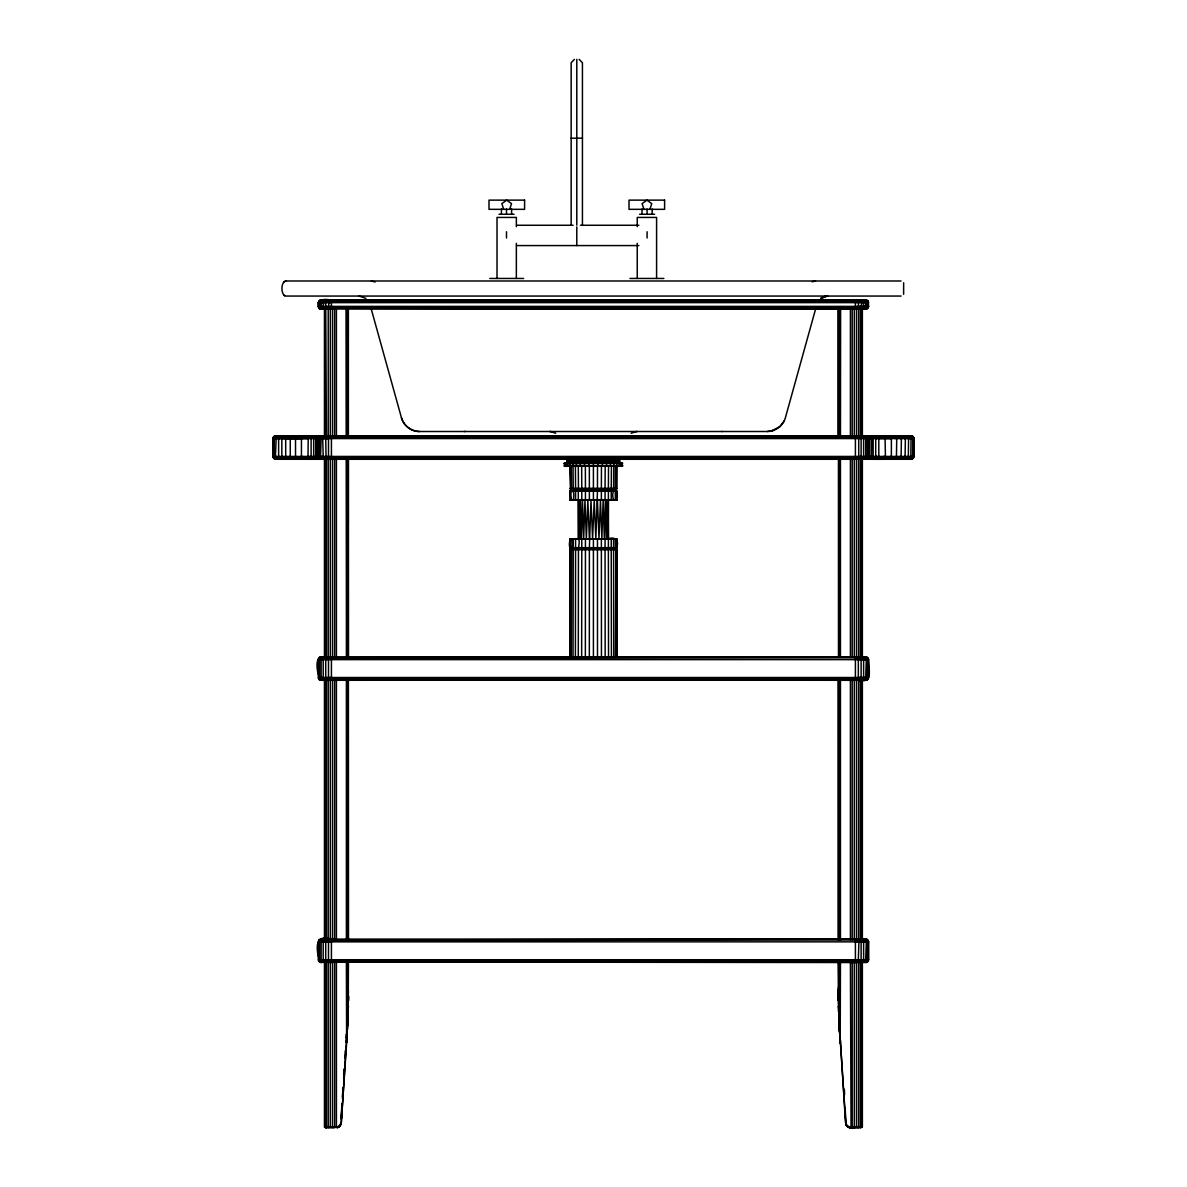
<?xml version="1.0" encoding="UTF-8"?>
<svg xmlns="http://www.w3.org/2000/svg" width="1187" height="1187" viewBox="0 0 1187 1187"><rect width="100%" height="100%" fill="white"/><g stroke="black" fill="none" stroke-linecap="round" stroke-linejoin="round"><path stroke-width="1.5" d="M347.301 962.82L346.723 1041.459L341.277 1122.961L339.942 1126.226L337.093 1127.65L340.031 1125.973L341.277 1122.902L347.628 1023.387L348.385 990.715M347.316 938.709L347.465 679.083M347.479 656.826L347.583 458.108M347.613 436.133L347.687 308.145M346.381 962.598L346.634 1042.394L347.628 1023.387L347.628 962.242M347.628 940L347.657 678.741M347.657 656.5L347.672 458.048L347.925 656.159M348.295 523.2L348.31 458.316M348.325 939.436L348.251 680.225M348.34 656.188L348.325 458.093L348.414 656.812M348.37 308.16L348.385 436.133M569.894 656.93L570.309 549.344L616.869 549.344L616.928 656.93L616.928 549.566L569.894 549.566L569.894 656.93L569.894 581.838M570.353 553.231L570.25 549.566L570.235 656.945L570.353 649.541M838.408 962.034L838.912 1017.348L845.515 1122.516L846.895 1126.226L849.729 1127.65L846.895 1126.226L845.752 1122.442L839.565 1029.589L839.521 962.82M838.408 940.015L838.437 678.756M838.452 458.197L838.482 656.456M838.437 436.133L838.452 308.175M840.441 962.598L840.203 1042.394L838.912 1017.348L838.705 961.589L838.675 1011.561L838.512 1006.072L838.512 961.648M838.942 939.585L838.897 680.225M839.031 656.277L839.046 458.093M839.105 435.926L839.135 308.16M840.01 1035.123C840.871 1075.318 838.245 956.603 839.639 962.82M839.669 938.709L839.981 679.083M840.01 656.826L840.248 458.39M840.277 436.133L840.426 308.175L840.441 436.089M615.341 548.157L616.928 547.697L616.691 538.824L578.247 538.75L578.292 491.255L616.869 491.017L616.439 500.187L570.131 500.128L569.953 491.017L578.455 490.839M608.471 500.187L608.382 548.097L570.487 548.097L570.309 538.987L578.247 538.75M616.646 638.799L616.825 584.33L616.572 586.111M616.928 549.566L616.587 656.93M887.505 458.924L890.131 458.865L891.378 456.446L891.378 437.884L890.057 436.089L887.431 436.148M347.183 1017.6L348.459 996.19L347.227 1028.12M838.645 1004.425L838.645 985.833M838.675 1001.027L838.512 988.088M838.63 990.759L838.408 1000.938L838.645 987.495M347.183 962.82L347.272 1029.589L346.381 1042.409L348.325 1006.072L347.717 1017.437L348.325 1006.072L348.147 1011.561L348.221 1010.538L348.414 962.034M907.239 436.089L908.619 437.884L908.307 457.841L904.553 458.924M838.378 998.133L838.526 990.744L838.408 991.902M839.921 1036.414L840.203 1042.394L839.209 1023.387L840.203 1042.364L839.209 1023.387L839.194 962.242M278.233 458.924L275.755 459.265L911.245 459.265L909.672 458.924L910.8 457.841L911.097 437.884L908.322 435.748M866.376 309.139L868.572 306.394L318.25 306.394L319.318 308.605L865.353 309.199L867.519 308.605L868.572 306.394L868.291 301.409L865.353 299.836L331.425 300.43C325.06 298.145 313.769 299.51 319.318 308.605L855.99 309.199L855.412 306.394M321.707 656.886C313.472 658.444 318.339 674.231 319.318 679.721L855.99 680.314L855.412 677.51M845.129 1107.753L846.019 1124.772C848.913 1130.321 858.854 1127.65 862.37 1126.715L862.37 961.885M321.677 939.051L322.909 939.54L319.318 939.644L318.576 941.855L318.531 960.951L321.677 962.538L322.834 961.93L320.445 962.479L318.25 959.734L868.572 959.734L866.673 962.375L864.091 962.049L867.519 961.93L868.572 959.734L868.572 941.855L867.519 939.644L865.353 939.051L331.425 939.11C313.457 933.486 316.692 949.748 319.318 961.93L855.99 962.538L855.412 959.734M347.034 1032.987L346.634 1042.364L347.628 1023.387M348.459 996.19L348.414 1000.938L348.444 998.104M865.931 458.924L869.685 457.841L869.952 437.884L868.572 436.089L865.827 436.148M348.058 1010.508L347.717 1017.437L347.895 961.796M589.375 548.097L590.978 500.187L592.595 538.75L594.227 500.187L595.844 538.75L597.462 490.839M341.233 1118.837L341.856 1104.058M901.348 458.924L905.073 457.841L905.384 437.884L904.019 436.089M866.376 299.881L868.572 302.626L318.25 302.626L320.371 299.999L323.784 301.32L321.707 299.881M866.376 680.27L868.572 677.51L318.25 677.51L319.318 679.721L321.677 680.314L855.412 679.721C872.282 683.816 869.552 675.744 868.572 659.631L318.25 659.631L319.318 657.435L321.677 656.841M855.99 299.836L855.857 301.32L855.412 300.43C853.112 300.356 845.04 298.901 840.441 300.756L838.497 300.281L867.786 300.756L868.409 307.077L865.353 309.199L863.201 307.7L864.091 308.724M342.064 1104.147L341.277 1118.851L342.138 1104.118M342.464 1096.788L342.969 1087.604M343.666 1074.725L343.963 1069.205M347.153 1010.374L347.554 1003.015M342.464 1098.598L343.102 1087.559M343.651 1078.345L344.185 1069.146M344.823 1058.092L345.254 1050.732M346.01 1037.839L346.218 1034.159M317.656 458.865L317.968 438.567L319.08 436.579L321.484 435.748L322.137 436.148L319.362 436.089L322.819 436.148L319.986 435.955L315.668 438.567L315.668 456.446L317.656 458.865L320.401 458.924M321.766 458.924L319.006 458.865L318.25 456.446L318.294 437.884L319.689 436.089L322.627 436.148L319.986 435.955L322.478 436.148L321.084 435.748M325.475 436.148L323.606 436.089L322.686 437.884L323.205 456.446L331.425 459.043L329.793 459.265L328.487 456.446L328.487 438.567L329.749 435.748L855.412 435.955L858.453 436.089L858.72 437.068L858.75 457.841L858.127 459.265L307.878 459.265L301.439 456.446L299.317 457.841L295.518 456.446L293.575 457.841L290.266 456.446L288.5 457.841L285.696 456.446L285.696 438.567L277.313 437.884L276.156 438.567L275.384 457.841L276.378 458.865L278.633 456.446L278.633 438.567M911.512 458.865L912.61 456.446L912.818 437.884L911.438 436.089M324.496 300.281L348.37 300.756L319.303 300.756L318.531 307.626L320.445 309.139M608.234 459.74L592.358 459.74L591.304 459.918L591.304 462.366L614.065 462.559L615.964 462.366L616.572 461.149L615.964 459.918L614.065 459.74L569.908 459.74L568.499 461.149L569.908 462.559L608.234 463.019M595.533 462.366L595.533 459.918M570.353 586.615L570.25 549.566L570.25 656.886M570.368 579.33L570.368 584.716M616.691 584.746L615.89 549.106L615.519 656.886M861.97 301.32L863.765 299.836L865.813 300.756L865.709 306.394L858.335 306.394L855.412 307.626L331.425 307.626L328.487 306.394L329.155 301.958C330.505 298.263 342.45 300.133 346.381 300.756L348.325 300.281M863.765 656.841L866.347 658.963L865.709 677.51L858.335 677.51L855.412 678.741L331.425 678.741L328.487 677.51L328.487 659.631L329.689 656.841L866.376 656.886L868.572 659.631L867.519 657.435L865.13 656.886M331.425 941.855L329.155 941.187L329.689 939.051L331.425 939.11L331.425 962.479L329.452 962.375L328.487 959.734L328.487 941.855L331.425 940.638L858.987 939.985L858.335 959.734L864.388 960.402L865.709 959.734L866.347 941.187L864.893 939.214L862.712 939.54M897.431 458.924L901.111 457.841L901.408 437.884L900.058 436.089L897.357 436.148M912.462 458.865L914.049 456.446L914.049 438.567L912.536 436.089L871.392 436.119L882.772 435.748L885.042 437.068L885.428 456.446C880.917 456.12 870.664 461.075 868.246 456.446L868.513 437.068L865.338 435.748L864.002 436.148L867.474 436.089L868.869 438.567L868.869 456.446L867.563 458.865C861.317 459.25 868.098 460.289 868.869 456.446M319.689 436.089L318.472 437.484L318.472 457.529C320.401 460.363 324.57 458.983 319.258 458.865L324.704 458.924M870.486 458.924L873.142 458.865L875.709 456.446L885.087 457.841L913.649 457.841L913.767 437.884L912.373 436.089M892.802 458.924L896.437 457.841L896.734 437.884L895.399 436.089L892.743 436.148M597.447 500.187L598.99 538.75L600.459 500.187L601.854 538.75L603.159 500.187L604.346 538.75L605.4 500.187L606.305 538.75L607.076 500.187L607.685 538.75L608.115 500.187L608.382 538.75C616.246 535.886 620.089 542.444 615.623 549.106L615.178 548.157L614.554 549.106L613.753 548.157L612.789 549.106L611.676 548.157L610.415 549.106L609.02 548.157L607.492 549.106L605.845 548.157L604.109 549.106L602.284 548.157L600.385 549.106L598.441 548.157L596.438 549.106L594.42 548.157L588.396 549.106L586.437 548.157L584.538 549.106L582.713 548.157L580.977 549.106L579.33 548.157L577.817 549.106L576.407 548.157L575.146 549.106L574.033 548.157L573.069 549.106L572.282 548.157L570.131 549.166L570.012 579.716L570.309 577.95M862.133 458.924L866.836 459.043L868.246 456.446L866.109 458.865L863.572 458.924M570.012 579.716L570.353 577.446M859.165 307.077L858.275 309.199L857.652 307.7M859.165 678.192L858.661 680.151L857.919 679.839M859.165 960.402L858.661 962.375L857.919 962.049M326.425 435.941L325.713 302.626L326.929 299.999L331.425 299.94L331.425 309.139L329.689 309.199L330.06 307.7L331.425 308.605L329.452 309.035L329.155 307.077L331.425 306.394M588.886 463.093L588.886 466.254L622.582 465.853L622.018 463.019L564.255 463.494L564.715 466.313L588.886 466.254M597.936 466.254L597.936 463.093M341.07 1122.531L339.319 1126.686M589.375 490.839L589.375 500.128M570.25 466.313L570.739 488.896L597.462 488.836L597.491 466.313M589.375 549.166L589.331 656.886M597.462 548.097L597.462 538.824M866.184 459.265L864.67 459.043L865.842 459.265C869.967 458.909 861.851 458.939 865.753 459.265L867.059 458.865L867.267 456.446L867.237 437.884L865.991 436.089L863.468 436.148M325.401 307.7L322.73 309.035L321.128 306.394L321.87 300.756L323.754 299.836L326.425 300.756L327.093 299.807L324.837 299.94M336.411 961.885L336.411 1126.715C334.393 1128.436 328.977 1127.991 326.425 1126.715L326.425 961.885M340.817 1124.772L337.761 1126.715L324.452 1126.715L324.452 961.885M840.441 300.756L841.108 299.807L838.838 299.94M318.25 438.567L321.484 435.748M903.633 294.302L903.633 282.743M866.376 939.11L868.409 941.187L868.409 960.402L866.376 962.479M327.953 679.839L326.929 680.151L325.713 677.51L325.713 659.631L327.464 656.841M327.953 962.049L326.929 962.375L325.713 959.734L325.713 941.855L326.929 939.214L327.953 939.54M323.205 456.446L323.591 458.865L325.446 458.924M865.13 680.27L863.988 679.721L866.673 680.151L868.409 678.192L868.409 658.963L865.353 656.841M885.428 456.446L882.861 459.265L871.481 458.939L912.64 458.865L910.132 459.265M591.304 459.918C585.666 457.114 585.666 465.17 591.304 462.366M599.702 462.366L599.702 459.918M570.383 580.992L569.894 582.031M324.407 307.7L321.276 309.035L319.555 306.394L320.282 300.756L322.478 299.836L324.407 301.32M323.606 679.839L321.276 680.151L319.555 677.51L319.555 659.631L320.282 657.761L322.478 656.841M323.606 962.049L321.276 962.375L319.555 959.734L319.555 941.855L321.276 939.214L323.606 939.54M347.153 1029.678L347.45 1023.461M857.652 301.32L858.661 299.999L858.335 306.394M861.688 435.941L861.955 307.077M861.955 678.192L861.079 680.151L859.774 679.839M861.955 960.402L861.079 962.375L859.774 962.049M569.167 462.366L567.074 461.149L569.167 459.918M571.54 538.824C574.107 552.712 566.837 550.011 570.383 538.75C578.099 539.284 580.621 535.871 578.455 548.097M615.964 462.366L619.05 462.366L619.748 461.149L619.05 459.918L615.964 459.918M597.462 488.836L616.869 488.658L616.81 463.093M815.914 307.863L785.393 417.735C783.212 425.658 775.512 431.608 767.262 431.504L419.575 431.504C411.325 431.623 403.595 425.658 401.443 417.735L370.923 307.863M274.983 458.865L273.974 457.841L274.375 438.567L273.411 437.068L274.464 436.089L279.998 436.148M318.576 438.567L319.08 436.579L321.262 435.748M326.425 300.756L331.425 299.881L329.689 299.836M337.331 300.281L339.363 299.94M333.458 1127.531L336.411 1126.715M841.36 300.281L843.393 299.94M849.298 299.94L850.411 300.756L853.379 299.94M850.411 961.885L851.079 1127.65L860.397 1126.715L860.397 961.885M584.479 463.093L584.479 466.254M602.358 466.254L602.358 463.093M326.737 307.7L324.644 309.035L323.205 306.394L323.977 300.756L325.446 299.836L326.737 301.32M321.84 436.148L319.08 436.089L317.092 438.567L317.092 456.446L315.564 458.865L313.665 456.446L313.665 438.567L315.638 436.089L318.324 436.148M326.202 679.839L324.644 680.151L323.205 677.51L323.205 659.631L325.446 656.841M326.202 962.049L324.644 962.375L323.205 959.734L323.205 941.855L324.644 939.214L326.202 939.54M509.668 209.327L511.523 203.645L506.686 200.128L501.849 203.645L503.689 209.327M649.912 209.327L651.752 203.645L646.915 200.128L642.078 203.645L643.933 209.327M585.443 490.839L585.443 500.128M601.379 488.836L601.453 466.313M585.443 538.824L585.443 548.097M601.379 500.128L601.379 490.839M585.443 549.166L585.369 656.886M601.379 548.097L601.379 538.824M912.818 437.884L913.693 438.567L864.195 436.148L867.118 436.074L864.388 436.119L866.836 435.955L868.572 438.567L868.572 456.446L867.742 458.434L865.679 459.265L864.299 458.924L865.709 456.446L865.709 438.567L864.106 436.089L862.029 436.148M328.309 307.7L327.464 309.199L326.484 308.264M323.814 436.148L321.425 436.089L319.555 438.567L319.08 458.434L322.389 458.924L319.6 458.865L317.968 456.446L320.045 458.865L322.152 459.043L320.638 459.265M864.388 307.077L862.281 309.199L860.798 307.7M864.388 678.192L863.201 680.151L861.406 679.839M864.388 960.402L863.201 962.375L861.406 962.049M273.218 437.884L272.951 456.446L274.523 458.865L273.351 457.841L273.218 437.884L274.464 436.089L315.46 436.148L308.19 435.748L305.638 437.884L301.439 438.567L285.696 438.567M299.228 437.884L300.534 436.089L303.13 436.148M276.378 459.265L274.36 458.865L315.386 458.924L312.76 458.865L311.113 456.446L311.113 438.567L314.154 435.748L306.914 436.089L318.635 437.068M324.719 679.839L322.73 680.151L321.128 677.51L321.128 659.631L323.754 656.841M324.719 962.049L322.73 962.375L321.128 959.734L321.128 941.855L322.73 939.214L324.719 939.54M587.12 459.918C581.63 457.188 581.63 465.096 587.12 462.366M603.708 462.366L603.708 459.918M293.456 437.884L294.777 436.089L297.433 436.148M288.352 437.884L289.702 436.089L294.139 436.148M283.945 437.884L285.31 436.089L288.011 436.148M280.266 437.884L281.631 436.089L285.622 436.148M320.46 436.148L317.715 436.089L316.35 437.884L317.092 438.567M277.313 437.884L278.693 436.089L282.432 436.148M275.102 436.089L273.307 438.567L273.411 437.068L305.949 437.068L312.834 436.089L302.774 436.089L313.16 436.148L304.065 435.748L311.884 435.748L308.19 435.748L309.466 436.148M274.375 438.567L276.512 436.089L278.619 435.748M862.786 301.32L864.804 299.836L867.118 300.756L867.267 306.394L864.893 309.035L861.97 307.7M864.804 656.841L867.712 658.963L867.267 677.51L864.893 680.151L862.712 679.839M863.617 939.54L866.065 939.214L867.712 941.187L867.267 959.734L864.893 962.375L862.712 962.049M323.739 458.924L320.505 457.841L321.128 438.567L320.238 437.884M621.988 463.093L622.018 466.313M859.329 301.32L860.412 299.836L861.955 301.958L865.709 302.626M606.542 466.254L606.542 463.093M845.752 1122.531L846.019 1124.772L849.061 1126.715L862.37 1126.715L860.412 1127.65L861.688 1126.715L861.688 961.885M338.77 1127.19L340.031 1125.973M868.246 306.394L866.065 309.035L862.786 307.7M868.246 677.51L866.065 680.151L863.617 679.839M868.246 959.734L866.065 962.375L863.617 962.049M581.778 490.839L581.778 500.128M605.058 488.836L605.177 466.313M581.778 538.824L581.778 548.097M605.058 500.128L605.058 490.839M581.778 549.166L581.66 656.886M605.058 548.097L605.058 538.824M861.999 300.281L855.412 299.94L855.412 309.139L855.857 307.7L855.99 309.199L866.673 309.035M860.041 436.148L861.48 436.089L863.617 438.567L863.617 456.446L861.569 458.865L860.115 458.924M583.114 459.918C577.906 457.321 577.906 464.963 583.114 462.366M607.432 462.366L607.432 459.918M327.345 300.281L328.309 301.32M859.477 1127.175L857.444 1127.531M576.407 463.093L576.407 466.254M610.415 466.254L610.415 463.093M319.303 300.756L320.445 299.881M320.445 680.27L318.531 678.741L318.531 658.414L320.445 656.886L329.689 656.841M319.555 941.855L318.531 940.638L320.445 939.11M860.798 301.32L862.281 299.836L864.388 301.958M784.147 420.999L779.978 426.548L771.446 431.029M617.537 463.019L618.323 461.149L617.537 459.74L619.391 461.149L618.249 463.019M330.016 458.924L331.425 459.043M608.382 488.836L608.53 466.313M578.455 549.166L578.292 656.886M324.837 1127.175L325.134 961.885M589.39 538.75L587.847 500.187L586.363 538.75L584.968 500.187L583.663 538.75L582.491 500.187L581.437 538.75L580.517 500.187L579.76 538.75L579.152 500.187L578.707 538.75L578.455 500.187L570.131 500.128L616.691 500.128L608.382 500.128L608.382 490.839M613.575 500.128C609.717 487.1 620.519 487.56 616.35 500.128M615.296 538.824L615.459 547.919L608.382 548.097M901.037 280.993L285.8 280.993C280.636 281.912 280.636 295.133 285.8 296.053L901.037 296.053M576.051 459.918L576.051 462.366M610.771 462.366L610.771 459.918M572.965 463.093L572.965 466.254M613.872 466.254L613.872 463.093M325.134 1126.715L326.41 1127.65L325.52 1127.65L338.933 1126.864L324.496 1127.175M858.958 1127.175L848.571 1127.413M860.308 1127.175L859.729 1127.65L861.673 1127.531M861.643 308.264L860.412 309.199L859.329 307.7M857.919 939.54L858.987 939.985L855.412 941.855M315.668 456.446L312.76 458.865L303.976 459.265L312.967 458.924L306.602 458.865L311.81 457.841L322.538 458.924L319.778 458.865L321.38 459.265M575.576 490.839L575.576 500.128M611.246 488.836L611.424 466.313M575.576 538.824L575.576 548.097M611.246 500.128L611.246 490.839M575.576 549.166L575.398 656.886M611.246 548.097L611.246 538.824M573.187 459.918L573.187 462.366M613.649 462.366L613.649 459.918M323.621 307.626L321.707 309.139M325.817 300.281L326.41 299.807L325.164 299.94M839.817 300.281L840.426 299.807L839.164 299.94M869.73 456.446L867.059 458.865M864.091 300.311L863.201 301.32L865.353 299.836L867.786 300.756M912.521 457.841L914.049 456.446L272.951 456.446L273.974 457.841M322.909 308.724L323.784 307.7L320.371 309.035M613.575 488.836L613.783 466.313M573.247 538.824L573.247 548.097M573.247 549.166L573.039 656.886M613.575 548.097L613.575 538.824M869.196 459.265L871.525 457.841L871.762 437.884L870.412 436.089M570.873 459.918L570.873 462.366M567.638 463.093L567.638 466.254M619.184 466.254L619.184 463.093M329.585 458.865L858.498 458.865L855.412 459.043L876.421 458.865L877.356 457.841L885.087 457.841L891.378 456.446M855.412 435.955L858.453 436.089L319.11 437.068M573.247 500.128C575.784 487.516 568.573 487.56 571.54 500.128M615.296 488.836L615.519 466.313M615.341 500.187L615.296 490.839M565.902 463.093L565.902 466.254M620.92 466.254L620.92 463.093M278.633 456.446L280.473 457.841L281.823 456.446L281.823 438.567M574.463 59.35L571.155 62.718L571.155 225.337M912.031 458.865L913.04 457.841M571.54 490.839L570.25 491.255L570.576 500.187M616.365 488.896L616.572 466.313M564.849 463.093L564.849 466.254M568.484 459.74L567.431 461.149L568.484 463.019M273.559 437.068L274.612 436.089M869.685 457.841L871.169 456.446M855.916 300.311L855.412 301.409L331.425 301.409L318.68 301.958L319.555 302.626M281.823 456.446L284.123 457.841L285.696 456.446M855.412 302.626L858.987 300.756L855.412 301.409L858.335 302.626M855.412 659.631L858.987 657.761L858.275 656.841M863.617 677.51L863.617 659.631L865.709 659.631M863.617 959.734L863.617 941.855L865.709 941.855M871.525 457.841L873.157 456.446L873.157 438.567L874.3 437.884L913.589 437.068M866.673 657.005L855.412 656.886L855.412 680.27L866.673 680.151M329.155 941.187L318.25 941.855L868.572 941.855L866.673 939.214L855.412 939.11L855.412 962.479L866.673 962.375M858.335 677.51L858.335 659.631L863.617 659.631M861.124 306.394L861.955 301.958M861.124 959.734L861.124 941.855L863.617 941.855M319.555 306.394L318.68 307.077L329.155 307.077M319.555 677.51L318.68 678.192L331.425 677.51M319.555 959.734L318.68 960.402L331.425 960.951L855.412 960.951L858.335 959.734M910.8 457.841L912.61 456.446M859.774 939.54L861.079 939.214L861.955 941.187M313.665 456.446L311.81 457.841L301.439 456.446L301.439 438.567M616.35 548.097L570.487 548.097M283.797 281.823L285.8 280.993M616.35 490.839L570.576 490.78M616.35 538.824L570.576 538.75M616.35 549.166L570.576 549.106M329.452 299.999L331.425 300.43L330.06 301.32L329.897 300.311M319.303 657.761L855.99 656.841M319.303 939.985L855.412 939.11M820.662 298.545L825.425 296.29L821.641 297.833L823.466 296.884M318.472 437.484L862.207 437.884M861.124 438.567L861.124 456.446L855.412 458.434M857.726 436.148L885.042 437.068M812.16 281.764L815.528 280.993M327.627 458.924L321.128 456.446M326.455 458.865L326.039 457.841L328.487 456.446L331.425 457.529L868.053 457.841M910.83 456.446L904.079 458.865M861.406 939.54L863.201 939.214L864.388 941.187M337.523 299.94L336.411 300.756L329.274 300.281M345.476 300.281L339.259 300.281M849.506 300.281L843.289 300.281M859.477 300.281L853.26 300.281M327.345 1127.175L333.562 1127.175M850.411 1126.715L857.548 1127.175M570.487 488.836L569.908 462.559M319.718 307.077L321.128 306.394M319.718 678.192L321.128 677.51M319.718 960.402L321.128 959.734M863.988 300.43L865.13 299.881M863.988 939.644L866.673 939.214M631.113 433.27L636.455 431.534M855.412 308.605L867.786 308.264M867.786 679.379L856.124 679.379L855.412 680.27M319.303 961.604L867.786 961.604M863.617 438.567L865.145 437.884M865.709 438.567L868.246 438.567M321.128 438.567L322.686 437.884M862.326 459.265L865.457 458.865M905.073 457.841L908.337 456.446M316.692 437.068L319.08 436.089M865.13 939.11L864.091 939.54L865.353 939.051M274.049 437.068L276.512 436.089M321.395 307.077L323.205 306.394M311.113 456.446L305.682 457.841L273.351 457.841M321.395 678.192L323.205 677.51M321.395 960.402L323.205 959.734M855.412 457.529L858.335 456.446M321.707 680.27L322.909 679.839L320.371 680.151M321.707 962.479L322.909 962.049M901.111 457.841L905.132 456.446M863.008 436.148L865.397 436.089M322.716 436.089L324.793 436.148M323.606 307.077L325.713 306.394M866.065 435.748L864.685 436.148L866.836 435.955L869.73 438.567M323.606 678.192L325.713 677.51M323.606 960.402L325.713 959.734M317.715 436.089L308.012 438.567L272.951 438.567L914.049 438.567L913.767 437.884M840.099 1041.459L840.441 1042.32L839.209 1023.387M877.697 436.148L878.973 435.748L876.229 436.089M884.018 436.148L886.615 436.089M886.897 458.865L884.285 458.924M326.232 307.077L328.487 306.394M870.338 436.148L872.979 436.089L874.3 437.884M889.701 436.148L892.357 436.089M892.594 458.865L889.953 458.924M326.232 678.192L328.487 677.51M326.232 960.402L328.487 959.734M319.303 308.264L331.425 307.626M319.303 679.379L331.425 678.741M329.259 961.604L331.425 960.951M894.731 436.148L897.417 436.089M865.442 459.265L866.836 459.043L864.67 459.043M897.639 458.865L894.953 458.924M329.155 960.402L331.425 959.734M867.712 436.148L871.154 436.074M899.078 436.148L901.794 436.089M901.986 458.865L899.271 458.924M901.289 436.148L905.444 436.089M902.713 436.148L904.064 435.748M901.245 456.446L890.131 458.865M905.622 458.865L902.877 458.924M904.494 436.148L906.972 435.748M906.957 436.148L911.928 436.089L912.966 437.068M908.515 458.865L905.755 458.924M908.411 459.265L910.666 458.865M774.087 430.228L767.262 431.504M868.528 436.119L869.834 435.748M908.648 436.148L910.518 435.748M909.583 436.148L911.141 435.748L275.874 435.748L277.402 436.148M871.243 458.879L865.086 458.939M866.391 436.119L869.077 436.074M869.151 458.879L866.48 458.939M864.997 436.119L867.727 436.074M320.846 436.089L323.368 436.148M321.989 459.265L323.65 459.265M310.4 458.865C313.858 459.695 306.78 459.191 308.012 456.446L308.219 437.484L309.599 435.955L311.884 435.748M310.593 459.265L307.878 459.265L309.169 458.924M315.638 436.089L305.638 437.884M323.205 438.567L328.487 438.567M302.863 458.924L299.317 457.841M296.795 436.089L299.421 436.148M299.347 458.924L296.72 458.865M316.335 458.924L313.694 458.865M313.843 436.089L316.499 436.148M297.18 458.924L293.575 457.841M294.064 458.924L291.409 458.865M286.824 436.089L289.524 436.148M292.15 458.924L286.764 458.865M318.25 458.924L315.564 458.865M891.081 457.841L896.645 456.446M316.41 436.089L319.125 436.148M287.818 458.924L284.123 457.841M277.654 437.068L281.631 436.089M285.563 458.924L282.818 459.265L280.473 457.841M279.687 436.089L281.067 435.748M318.25 436.089L321.009 436.148M282.372 458.924L278.544 458.865L276.156 456.446M320.891 458.924L318.146 458.865M277.758 459.265L281.304 458.924M319.555 659.631L318.68 658.963L331.425 658.414L858.987 657.761L859.165 658.963M825.336 296.305L820.944 298.352L827.769 296.053M875.264 435.955L882.772 435.748L872.682 435.748L876.243 435.748M876.243 459.265L882.861 459.265L872.757 459.265L879.285 459.265L877.994 458.924M331.425 961.93L329.452 962.375L331.425 962.479M864.67 435.955L865.753 435.748M320.98 459.265L322.152 459.043M284.286 437.068L289.702 436.089M570.25 586.111L570.012 584.33M347.346 1028.432L347.272 1029.589L347.435 1028.283M617.537 462.559L618.694 462.366M318.576 456.446L319.066 457.841L331.425 457.529M331.425 300.43L329.259 300.756L331.425 301.409M337.434 1127.531L338.265 1127.413L327.879 1127.175M846.094 1124.104L846.806 1125.973L849.402 1127.531M329.971 436.148L331.425 435.955L310.593 436.089M617.655 462.366L616.127 463.019M867.979 437.068L855.412 437.484L858.335 438.567M579.39 462.366L576.941 463.019M331.425 435.955L329.511 436.089L331.425 436.579M307.878 459.265L311.573 459.043M320.371 657.005L331.425 656.886L331.425 680.27L329.452 680.151L329.155 678.192M320.371 939.214L331.425 939.11M465.245 431.474L464.117 431.504M636.158 431.534L637.152 431.504M571.155 138.196L582.431 138.196M499 214.254L514.03 214.254M639.57 214.254L654.601 214.254M516.568 225.263L573.143 225.263M580.443 225.263L638.858 225.263M516.568 245.575L638.858 245.575M489.756 278.455L523.615 278.455M629.985 278.455L663.845 278.455M320.371 299.999L866.673 299.999M838.497 300.281L862.341 300.281M856.168 301.958L868.409 301.958M856.168 307.077L868.409 307.077M305.949 437.068L318.294 437.884M858.809 437.884L868.32 437.884M868.513 437.068L868.854 437.884L878.81 438.567L891.378 438.567M567.772 459.918L619.05 459.918M567.267 460.437L619.569 460.437M567.074 461.149L619.748 461.149M567.267 461.847L619.569 461.847M567.772 462.366L619.05 462.366M564.315 463.256L622.507 463.256M564.255 463.494L622.582 463.494M564.255 465.853L622.582 465.853M564.315 466.09L622.507 466.09M564.493 466.254L622.344 466.254M569.894 488.421L616.928 488.421M569.953 488.658L616.869 488.658M570.131 488.836L616.691 488.836M569.953 491.017L616.869 491.017M569.894 491.255L616.928 491.255M569.894 499.712L616.928 499.712M569.953 499.95L616.869 499.95M569.953 538.987L616.869 538.987M569.894 539.224L616.928 539.224M569.894 547.697L616.928 547.697M569.953 547.919L616.869 547.919M569.953 549.344L616.869 549.344M616.691 582.031L616.691 579.301M867.786 657.761L855.412 657.435M856.064 657.005L856.168 658.963L868.409 658.963M856.168 678.192L868.409 678.192M867.786 939.985L855.412 939.644M856.064 939.214L856.168 941.187L868.409 941.187M856.168 960.402L868.409 960.402M862.341 1127.175L849.15 1127.175L846.895 1126.226M549.67 431.504L550.664 431.534M722.527 431.504L721.755 431.474M875.264 459.043L879.285 459.265M576.941 459.74L579.39 459.918M874.938 435.748L877.223 435.955L878.81 438.567L878.81 456.446L878.054 458.434L876.421 458.865M419.575 431.504C411.325 431.549 403.61 425.688 401.443 417.735M861.985 299.94L860.412 299.807L861.005 300.281M347.984 299.94L346.411 299.807L347.005 300.281M312.76 458.865L305.682 457.841M615.296 548.097L615.994 549.106M359.053 296.053L365.893 298.352M616.127 459.74L617.655 459.918M371.308 280.993L375.047 282.002M891.378 437.884L896.645 438.567M855.412 436.579L858.72 437.068M896.734 437.884L901.245 438.567M320.757 435.748L322.152 435.955M329.259 308.264L331.425 308.605M329.259 679.379L331.425 680.27M839.565 1029.589L839.343 1028.328L839.802 1033.046M861.673 299.94L859.729 299.807L860.397 300.756M347.657 299.94L345.729 299.807L346.381 300.756M325.164 1127.531L327.093 1127.65L326.514 1127.175M862.281 656.841L864.388 658.963M901.408 437.884L905.132 438.567M550.382 431.534L555.724 433.27M329.348 437.068L331.425 437.484M310.579 435.748L311.573 435.955M329.452 657.005L331.425 657.435M329.452 939.214L331.425 939.644M905.384 437.884L908.337 438.567M910.978 435.748L912.536 436.089M860.412 656.841L861.955 658.963M908.738 458.924L910.652 459.265M907.016 458.924L909.287 459.265M905.859 435.748L908.367 436.089M865.56 435.748L866.94 436.089L865.338 435.748M329.897 308.724L331.425 309.139M276.497 435.748L277.892 436.148M275.458 458.865L278.53 459.265M283.01 435.748L284.376 436.148M282.832 458.865L284.183 459.265M316.276 458.865L318.991 458.924L317.092 456.446M329.155 301.958L331.425 302.626M291.038 435.748L292.373 436.148M329.155 658.963L331.425 659.631M329.259 657.761L331.425 658.414M329.259 939.985L331.425 940.638M326.232 301.958L328.487 302.626M329.422 457.841L331.425 458.434M326.232 658.963L328.487 659.631M326.232 941.187L328.487 941.855M908.619 437.884L910.83 438.567M856.168 658.963L858.335 659.631M856.168 941.187L858.335 941.855M346.619 1041.251L346.634 1042.364M323.606 301.958L325.713 302.626M311.528 437.884L313.665 438.567M323.606 658.963L325.713 659.631M323.606 941.187L325.713 941.855M329.289 437.884L331.425 438.567M859.165 301.958L861.124 302.626M859.165 941.187L861.124 941.855M862.266 435.748L863.216 436.089M321.395 301.958L323.205 302.626M321.395 658.963L323.205 659.631M321.395 941.187L323.205 941.855M838.63 1010.478L840.203 1042.364M911.097 437.884L912.61 438.567M865.13 309.139L863.216 307.626M863.988 961.93L865.13 962.479M321.707 939.11L322.834 939.644M319.718 301.958L321.128 302.626M319.718 658.963L321.128 659.631M319.718 941.187L321.128 941.855M871.762 437.884L873.157 438.567M314.288 437.884L315.668 438.567M869.952 437.884L871.169 438.567M283.797 295.222L284.717 295.83M327.627 436.148L326.44 436.089L325.713 438.567L326.039 457.841M275.132 437.884L276.156 438.567M866.347 301.958L867.267 302.626M866.347 658.963L867.267 659.631M866.347 941.187L867.267 941.855M877.356 457.841L875.709 456.446L875.709 438.567M318.784 437.884L319.555 438.567M866.109 458.865L863.617 456.446M579.137 59.35L582.431 62.718L582.431 225.337M865.709 456.446L867.014 457.841M288.5 457.841L289.48 458.865M571.54 488.836L571.318 466.313M573.247 488.836L573.039 466.313M613.575 549.166L613.783 656.886M575.576 488.836L575.398 466.313M611.246 549.166L611.424 656.886M274.375 456.446L275.384 457.841M861.124 456.446L862.088 457.841M319.555 456.446L320.505 457.841M324.719 300.311L325.401 301.32M873.157 456.446L874.092 457.841M578.455 488.836L578.292 466.313M608.382 549.166L608.53 656.886M581.778 488.836L581.66 466.313M605.058 549.166L605.177 656.886M580.28 466.254L580.339 462.559M877.193 437.068L877.505 437.884M585.443 488.836L585.369 466.313M601.379 549.166L601.453 656.886M839.343 1028.328L839.684 1029.678M868.365 437.484L868.572 438.567M589.375 488.836L589.331 466.313M597.462 549.166L597.491 656.886M616.572 577.95L616.825 579.716L616.646 558.439M838.912 1011.65L838.512 1006.072L838.912 1017.348M570.843 548.157L571.644 549.106L571.318 656.886M844.358 1089.28L844.58 1094.815M838.378 996.19L838.452 998.133M839.224 436.133L839.15 308.175L839.15 436.015M839.239 458.39L839.343 656.826M839.357 679.083L839.506 938.709M838.586 678.919L838.66 939.377M347.939 680.225L348.103 939.377M347.687 308.16L347.732 435.926M347.746 458.123L347.806 656.277M347.806 680.344L347.895 939.585M346.545 436.133L346.396 308.175L346.381 436.089M346.574 458.39L346.812 656.826M346.841 679.083L347.153 938.709M863.617 302.626L863.617 306.394M862.37 308.16L862.37 435.941M862.37 458.167L862.37 656.322M862.37 680.388L862.37 939.659M861.688 458.167L861.688 656.322M861.688 680.388L861.688 939.659M861.124 659.631L861.124 677.51M860.397 308.16L860.397 435.941M860.397 458.167L860.397 656.322M860.397 680.388L860.397 939.659M858.616 308.16L858.616 435.941M858.616 458.167L858.616 656.322M858.616 680.388L858.616 939.659M858.616 961.885L858.616 1126.715M856.51 308.16L856.51 435.941M856.51 458.167L856.51 656.322M856.51 680.388L856.51 939.659M856.51 961.885L856.51 1126.715M855.412 435.748L855.412 459.265M854.299 308.16L854.299 435.941M854.299 458.167L854.299 656.322M854.299 680.388L854.299 939.659M854.299 961.885L854.299 1126.715M852.207 308.16L852.207 435.941M852.207 458.167L852.207 656.322M852.207 680.388L852.207 939.659M852.207 961.885L852.207 1126.715M850.411 308.16L850.411 435.941M850.411 458.167L850.411 656.322M850.411 680.388L850.411 939.659M840.441 458.33L840.441 656.708M840.441 678.949L840.441 940.341M839.15 458.241L839.179 656.5M839.179 678.741L839.194 940M838.482 678.697L838.512 939.911M656.589 278.455L656.589 217.429L637.241 217.429L637.241 226.687M652.167 209.016L652.167 214.254M647.078 209.016L647.078 214.254M647.093 231.747L647.093 238.023M642.004 209.016L642.004 214.254M637.241 243.32L637.241 278.455M616.572 549.566L616.572 656.886M613.085 488.896L613.085 490.78M612.373 488.896L612.373 490.78M610.979 488.896L610.979 490.78M608.946 488.896L608.946 490.78M606.349 488.896L606.349 490.78M603.293 488.896L603.293 490.78M599.88 488.896L599.88 490.78M596.23 488.896L596.23 490.78M593.411 463.093L593.411 488.836M593.411 490.839L593.411 500.128M593.411 538.824L593.411 548.097M593.411 549.166L593.411 656.886M592.476 488.896L592.476 490.78M588.752 488.896L588.752 490.78M585.206 488.896L585.206 490.78M581.956 488.896L581.956 490.78M579.122 488.896L579.122 490.78M576.793 59.35L576.793 225.115M576.793 226.88L576.793 245.575M576.793 488.896L576.793 490.78M575.072 488.896L575.072 490.78M574.018 488.896L574.018 490.78M573.662 488.896L573.662 490.78M516.36 226.687L516.36 217.429L497.012 217.429L497.012 278.455M516.36 243.32L516.36 278.455M511.597 209.016L511.597 214.254M506.508 209.016L506.508 214.254M506.508 231.747L506.508 238.023M501.433 209.016L501.433 214.254M348.399 678.756L348.414 940.015M346.381 458.33L346.381 656.708M346.381 678.949L346.381 940.341M336.411 308.16L336.411 435.941M336.411 458.167L336.411 656.322M336.411 680.388L336.411 939.659M334.63 308.16L334.63 435.941M334.63 458.167L334.63 656.322M334.63 680.388L334.63 939.659M334.63 961.885L334.63 1126.715M332.523 308.16L332.523 435.941M332.523 458.167L332.523 656.322M332.523 680.388L332.523 939.659M332.523 961.885L332.523 1126.715M331.425 435.748L331.425 459.265M330.312 308.16L330.312 435.941M330.312 458.167L330.312 656.322M330.312 680.388L330.312 939.659M330.312 961.885L330.312 1126.715M328.22 308.16L328.22 435.941M328.22 458.167L328.22 656.322M328.22 680.388L328.22 939.659M328.22 961.885L328.22 1126.715M326.425 458.167L326.425 656.322M326.425 680.388L326.425 939.659M325.134 308.16L325.134 435.941M325.134 458.167L325.134 656.322M325.134 680.388L325.134 939.659M324.452 308.16L324.452 435.941M324.452 458.167L324.452 656.322M324.452 680.388L324.452 939.659M295.518 438.567L295.518 456.446M290.266 438.567L290.266 456.446M348.162 961.589L348.147 1011.561L348.117 961.589M857.37 1127.19L858.705 1127.531L857.37 1127.19M329.452 1127.19L328.116 1127.531L329.452 1127.19M524.595 200.128L488.999 200.128L488.999 209.327L524.595 209.327L524.595 200.128M664.601 200.128L629.006 200.128L629.006 209.327L664.601 209.327L664.601 200.128M838.497 436.074L838.467 308.16L838.467 436"/></g></svg>
